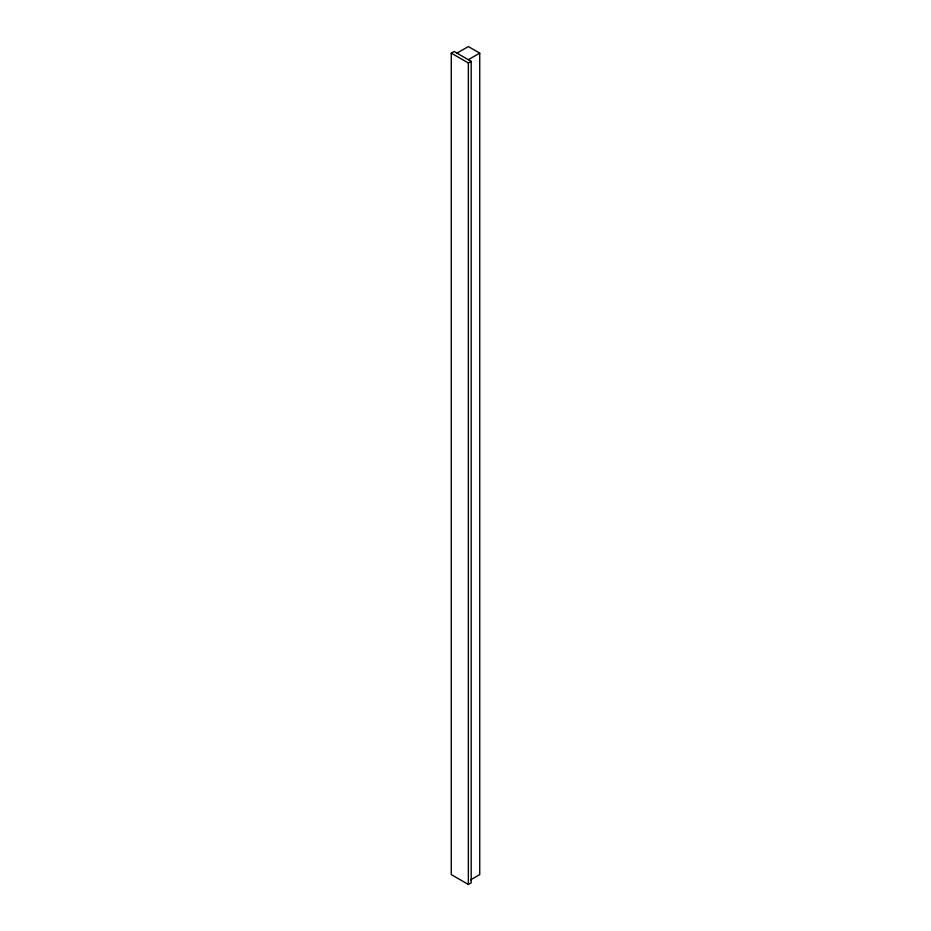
<?xml version="1.0" encoding="UTF-8"?>
<svg xmlns="http://www.w3.org/2000/svg" width="931" height="931" viewBox="0 0 931 931"><rect width="100%" height="100%" fill="white"/><g stroke="black" fill="none" stroke-linecap="round" stroke-linejoin="round"><path stroke-width="1.4" d="M451.267 53.125L454.119 51.484L471.191 61.341L471.191 882.809L468.351 884.45L451.267 874.593L451.267 53.125L468.351 62.982L471.191 61.341M456.958 53.125L468.351 46.55L479.733 53.125L479.733 874.593L470.62 879.853M468.351 59.689L479.733 53.125M468.351 62.982L468.351 884.45"/></g></svg>
